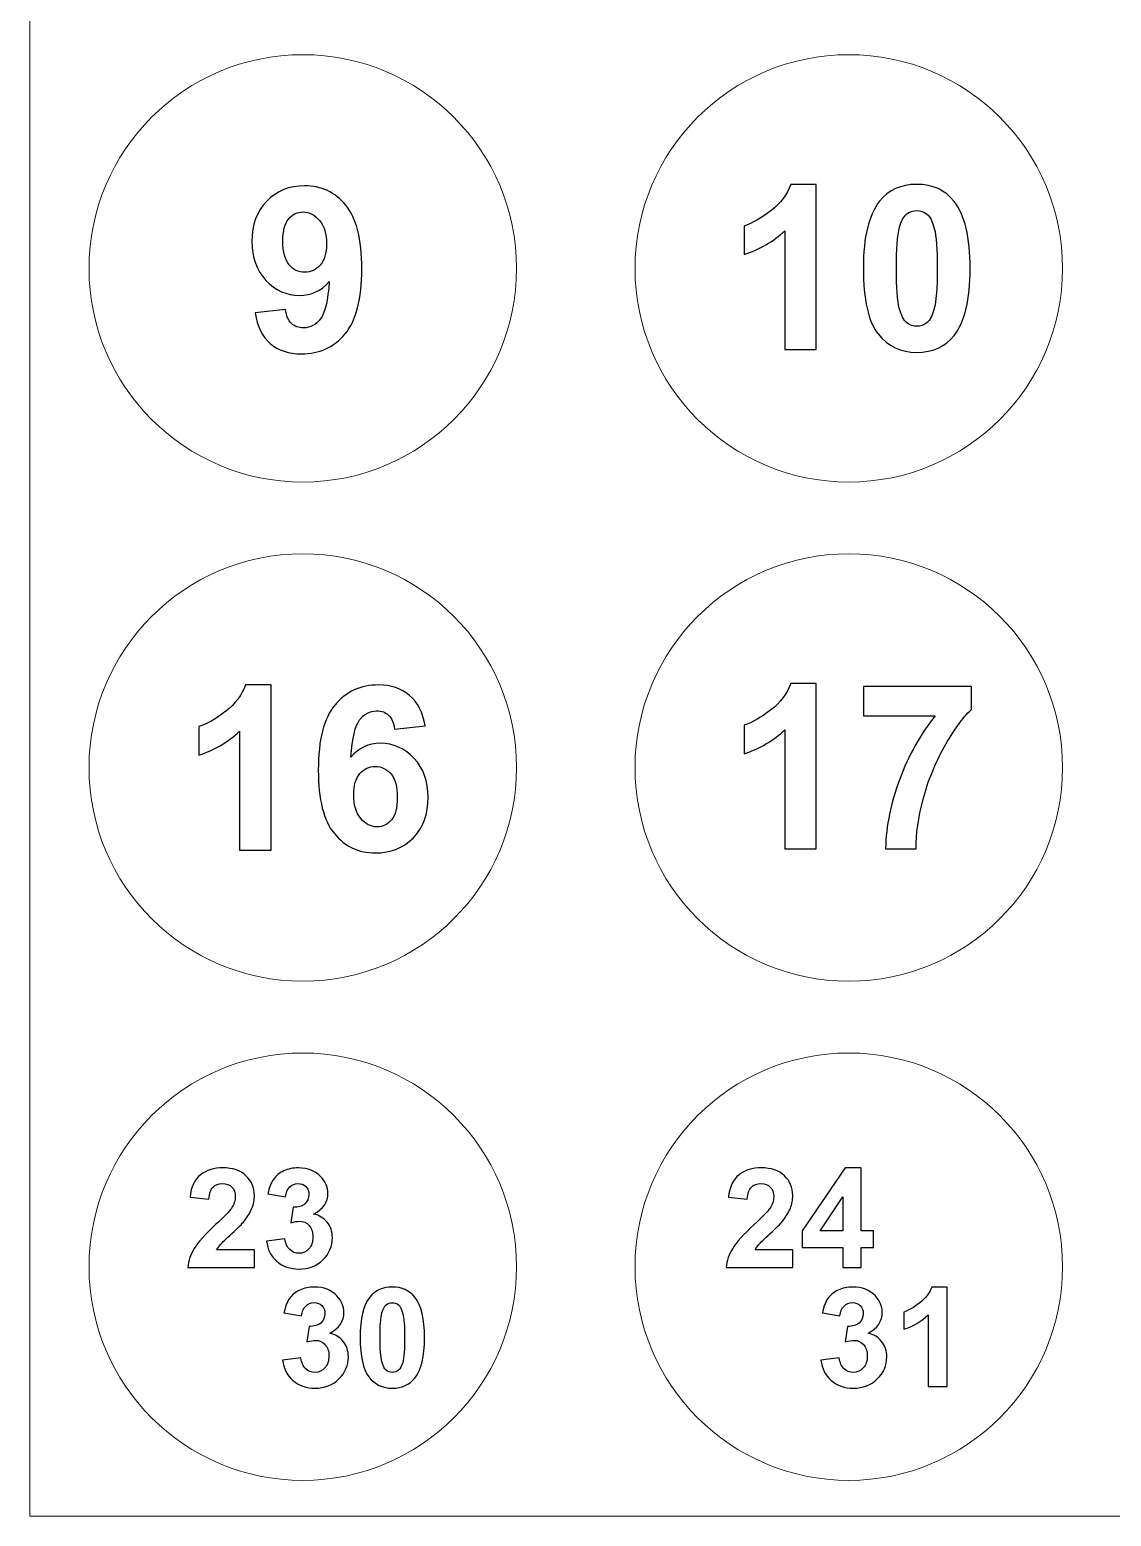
# Model space of a CAD drawing. Header units: millimetres. Extents: x -676 to 660, y -238 to 366.
# Drawn here: x 221.6 to 288.2, y 10.6 to 102.2 of the extents above; entities that cross this region are included whole.
import ezdxf

# ---------------------------------------------------------------- set-up
doc = ezdxf.new("R2010")
doc.units = ezdxf.units.MM
doc.header["$MEASUREMENT"] = 0
doc.layers.add('layer 1', color=7, linetype='Continuous')

msp = doc.modelspace()

# ---------------------------------------------------------------- linework, layer by layer
at = {"layer": 'layer 1', "color": 250, "lineweight": 20}
for points, knots in [([(221.6275, 164.398), (221.6275, 164.398), (457.0516, 164.398), (457.0516, 164.398), (457.0516, 164.398), (457.0516, 164.398), (659.621, 164.398), (659.621, 164.398), (659.621, 164.398), (659.621, 164.398), (659.621, 10.6382), (659.621, 10.6382), (659.621, 10.6382), (659.621, 10.6382), (457.0516, 10.6382), (457.0516, 10.6382), (457.0516, 10.6382), (457.0516, 10.6382), (221.6275, 10.6382), (221.6275, 10.6382), (221.6275, 10.6382), (221.6275, 10.6382), (221.6275, 164.398), (221.6275, 164.398)], [0, 0, 0, 0, 0.1428571, 0.1428571, 0.1428571, 0.1428571, 0.2857143, 0.2857143, 0.2857143, 0.2857143, 0.4285714, 0.4285714, 0.4285714, 0.4285714, 0.5714286, 0.5714286, 0.5714286, 0.5714286, 0.7142857, 0.7142857, 0.7142857, 0.7142857, 1, 1, 1, 1]), ([(238.4434, 100.6831), (245.7142, 100.6831), (251.6085, 94.7888), (251.6085, 87.518), (251.6085, 87.518), (251.6085, 80.2472), (245.7142, 74.3529), (238.4434, 74.3529), (238.4434, 74.3529), (231.1726, 74.3529), (225.2783, 80.2472), (225.2783, 87.518), (225.2783, 87.518), (225.2783, 94.7888), (231.1726, 100.6831), (238.4434, 100.6831)], [0, 0, 0, 0, 0.2, 0.2, 0.2, 0.2, 0.4, 0.4, 0.4, 0.4, 0.6, 0.6, 0.6, 0.6, 1, 1, 1, 1]), ([(272.0754, 100.6831), (279.3462, 100.6831), (285.2405, 94.7888), (285.2405, 87.518), (285.2405, 87.518), (285.2405, 80.2472), (279.3462, 74.3529), (272.0754, 74.3529), (272.0754, 74.3529), (264.8046, 74.3529), (258.9103, 80.2472), (258.9103, 87.518), (258.9103, 87.518), (258.9103, 94.7888), (264.8046, 100.6831), (272.0754, 100.6831)], [0, 0, 0, 0, 0.2, 0.2, 0.2, 0.2, 0.4, 0.4, 0.4, 0.4, 0.6, 0.6, 0.6, 0.6, 1, 1, 1, 1]), ([(238.4434, 69.9311), (245.7142, 69.9311), (251.6085, 64.0368), (251.6085, 56.766), (251.6085, 56.766), (251.6085, 49.4952), (245.7142, 43.6009), (238.4434, 43.6009), (238.4434, 43.6009), (231.1726, 43.6009), (225.2783, 49.4952), (225.2783, 56.766), (225.2783, 56.766), (225.2783, 64.0368), (231.1726, 69.9311), (238.4434, 69.9311)], [0, 0, 0, 0, 0.2, 0.2, 0.2, 0.2, 0.4, 0.4, 0.4, 0.4, 0.6, 0.6, 0.6, 0.6, 1, 1, 1, 1]), ([(272.0754, 69.9311), (279.3462, 69.9311), (285.2405, 64.0368), (285.2405, 56.766), (285.2405, 56.766), (285.2405, 49.4952), (279.3462, 43.6009), (272.0754, 43.6009), (272.0754, 43.6009), (264.8046, 43.6009), (258.9103, 49.4952), (258.9103, 56.766), (258.9103, 56.766), (258.9103, 64.0368), (264.8046, 69.9311), (272.0754, 69.9311)], [0, 0, 0, 0, 0.2, 0.2, 0.2, 0.2, 0.4, 0.4, 0.4, 0.4, 0.6, 0.6, 0.6, 0.6, 1, 1, 1, 1]), ([(238.4434, 39.1791), (245.7142, 39.1791), (251.6085, 33.2848), (251.6085, 26.014), (251.6085, 26.014), (251.6085, 18.7432), (245.7142, 12.8489), (238.4434, 12.8489), (238.4434, 12.8489), (231.1726, 12.8489), (225.2783, 18.7432), (225.2783, 26.014), (225.2783, 26.014), (225.2783, 33.2848), (231.1726, 39.1791), (238.4434, 39.1791)], [0, 0, 0, 0, 0.2, 0.2, 0.2, 0.2, 0.4, 0.4, 0.4, 0.4, 0.6, 0.6, 0.6, 0.6, 1, 1, 1, 1]), ([(272.0754, 39.1791), (279.3462, 39.1791), (285.2405, 33.2848), (285.2405, 26.014), (285.2405, 26.014), (285.2405, 18.7432), (279.3462, 12.8489), (272.0754, 12.8489), (272.0754, 12.8489), (264.8046, 12.8489), (258.9103, 18.7432), (258.9103, 26.014), (258.9103, 26.014), (258.9103, 33.2848), (264.8046, 39.1791), (272.0754, 39.1791)], [0, 0, 0, 0, 0.2, 0.2, 0.2, 0.2, 0.4, 0.4, 0.4, 0.4, 0.6, 0.6, 0.6, 0.6, 1, 1, 1, 1])]:
    msp.add_open_spline(points, degree=3, knots=knots, dxfattribs=at)
at = {"layer": 'layer 1', "color": 250}
for points, knots in [([(235.5043, 84.7723), (235.5043, 84.7723), (237.385, 84.98), (237.385, 84.98), (237.385, 84.98), (237.4322, 84.5977), (237.5526, 84.3145), (237.7461, 84.1304), (237.7461, 84.1304), (237.9396, 83.9464), (238.1945, 83.8543), (238.513, 83.8543), (238.513, 83.8543), (238.9142, 83.8543), (239.254, 84.0384), (239.5348, 84.4065), (239.5348, 84.4065), (239.818, 84.7747), (239.9974, 85.5392), (240.0752, 86.7026), (240.0752, 86.7026), (239.5868, 86.1339), (238.9756, 85.8507), (238.244, 85.8507), (238.244, 85.8507), (237.4464, 85.8507), (236.7573, 86.1599), (236.1792, 86.7734), (236.1792, 86.7734), (235.601, 87.3893), (235.3108, 88.1893), (235.3108, 89.1757), (235.3108, 89.1757), (235.3108, 90.2046), (235.6175, 91.0329), (236.2287, 91.663), (236.2287, 91.663), (236.8376, 92.2907), (237.6163, 92.6069), (238.5602, 92.6069), (238.5602, 92.6069), (239.5891, 92.6069), (240.4316, 92.2081), (241.0923, 91.4128), (241.0923, 91.4128), (241.7507, 90.6176), (242.0811, 89.3102), (242.0811, 87.4908), (242.0811, 87.4908), (242.0811, 85.636), (241.7365, 84.3003), (241.0498, 83.4791), (241.0498, 83.4791), (240.3631, 82.6603), (239.4688, 82.2497), (238.3667, 82.2497), (238.3667, 82.2497), (237.5738, 82.2497), (236.9343, 82.4597), (236.4458, 82.8821), (236.4458, 82.8821), (235.9574, 83.3045), (235.6435, 83.9346), (235.5043, 84.7723)], [0, 0, 0, 0, 0.0588235, 0.0588235, 0.0588235, 0.0588235, 0.1176471, 0.1176471, 0.1176471, 0.1176471, 0.1764706, 0.1764706, 0.1764706, 0.1764706, 0.2352941, 0.2352941, 0.2352941, 0.2352941, 0.2941176, 0.2941176, 0.2941176, 0.2941176, 0.3529412, 0.3529412, 0.3529412, 0.3529412, 0.4117647, 0.4117647, 0.4117647, 0.4117647, 0.4705882, 0.4705882, 0.4705882, 0.4705882, 0.5294118, 0.5294118, 0.5294118, 0.5294118, 0.5882353, 0.5882353, 0.5882353, 0.5882353, 0.6470588, 0.6470588, 0.6470588, 0.6470588, 0.7058824, 0.7058824, 0.7058824, 0.7058824, 0.7647059, 0.7647059, 0.7647059, 0.7647059, 0.8235294, 0.8235294, 0.8235294, 0.8235294, 0.8823529, 0.8823529, 0.8823529, 0.8823529, 1, 1, 1, 1]), ([(270.0767, 82.5152), (270.0767, 82.5152), (268.1346, 82.5152), (268.1346, 82.5152), (268.1346, 82.5152), (268.1346, 82.5152), (268.1346, 89.8377), (268.1346, 89.8377), (268.1346, 89.8377), (267.4243, 89.1722), (266.5889, 88.6814), (265.6261, 88.3652), (265.6261, 88.3652), (265.6261, 88.3652), (265.6261, 90.128), (265.6261, 90.128), (265.6261, 90.128), (266.1311, 90.2932), (266.6833, 90.607), (267.278, 91.0695), (267.278, 91.0695), (267.8727, 91.5344), (268.2809, 92.0748), (268.5004, 92.6931), (268.5004, 92.6931), (268.5004, 92.6931), (270.0767, 92.6931), (270.0767, 92.6931), (270.0767, 92.6931), (270.0767, 92.6931), (270.0767, 82.5152), (270.0767, 82.5152)], [0, 0, 0, 0, 0.1111111, 0.1111111, 0.1111111, 0.1111111, 0.2222222, 0.2222222, 0.2222222, 0.2222222, 0.3333333, 0.3333333, 0.3333333, 0.3333333, 0.4444444, 0.4444444, 0.4444444, 0.4444444, 0.5555556, 0.5555556, 0.5555556, 0.5555556, 0.6666667, 0.6666667, 0.6666667, 0.6666667, 0.7777778, 0.7777778, 0.7777778, 0.7777778, 1, 1, 1, 1]), ([(276.2642, 92.6931), (277.2482, 92.6931), (278.0151, 92.3415), (278.5673, 91.6406), (278.5673, 91.6406), (279.2257, 90.8123), (279.5561, 89.4365), (279.5561, 87.5133), (279.5561, 87.5133), (279.5561, 85.5971), (279.2234, 84.219), (278.5603, 83.3789), (278.5603, 83.3789), (278.0128, 82.6875), (277.2482, 82.3429), (276.2642, 82.3429), (276.2642, 82.3429), (275.2801, 82.3429), (274.4849, 82.7205), (273.8807, 83.4804), (273.8807, 83.4804), (273.2766, 84.2379), (272.9746, 85.59), (272.9746, 87.5345), (272.9746, 87.5345), (272.9746, 89.4436), (273.3073, 90.817), (273.9704, 91.6548), (273.9704, 91.6548), (274.5179, 92.3462), (275.2825, 92.6931), (276.2642, 92.6931)], [0, 0, 0, 0, 0.1111111, 0.1111111, 0.1111111, 0.1111111, 0.2222222, 0.2222222, 0.2222222, 0.2222222, 0.3333333, 0.3333333, 0.3333333, 0.3333333, 0.4444444, 0.4444444, 0.4444444, 0.4444444, 0.5555556, 0.5555556, 0.5555556, 0.5555556, 0.6666667, 0.6666667, 0.6666667, 0.6666667, 0.7777778, 0.7777778, 0.7777778, 0.7777778, 1, 1, 1, 1]), ([(239.903, 89.0176), (239.903, 89.6453), (239.759, 90.1314), (239.4711, 90.476), (239.4711, 90.476), (239.1832, 90.8229), (238.8481, 90.9951), (238.4706, 90.9951), (238.4706, 90.9951), (238.1119, 90.9951), (237.8122, 90.8535), (237.5762, 90.5704), (237.5762, 90.5704), (237.3378, 90.2872), (237.2199, 89.8223), (237.2199, 89.1757), (237.2199, 89.1757), (237.2199, 88.522), (237.3496, 88.0406), (237.6069, 87.7362), (237.6069, 87.7362), (237.8641, 87.4295), (238.1874, 87.2761), (238.5744, 87.2761), (238.5744, 87.2761), (238.9472, 87.2761), (239.2635, 87.4224), (239.5183, 87.7173), (239.5183, 87.7173), (239.7755, 88.0123), (239.903, 88.4465), (239.903, 89.0176)], [0, 0, 0, 0, 0.1111111, 0.1111111, 0.1111111, 0.1111111, 0.2222222, 0.2222222, 0.2222222, 0.2222222, 0.3333333, 0.3333333, 0.3333333, 0.3333333, 0.4444444, 0.4444444, 0.4444444, 0.4444444, 0.5555556, 0.5555556, 0.5555556, 0.5555556, 0.6666667, 0.6666667, 0.6666667, 0.6666667, 0.7777778, 0.7777778, 0.7777778, 0.7777778, 1, 1, 1, 1]), ([(276.2642, 91.0813), (276.0305, 91.0813), (275.8205, 91.0058), (275.6364, 90.8572), (275.6364, 90.8572), (275.4524, 90.7061), (275.3084, 90.4371), (275.207, 90.0501), (275.207, 90.0501), (275.0748, 89.5475), (275.0064, 88.7026), (275.0064, 87.5133), (275.0064, 87.5133), (275.0064, 86.3239), (275.0677, 85.5074), (275.1857, 85.0638), (275.1857, 85.0638), (275.3061, 84.6178), (275.4571, 84.3228), (275.6388, 84.1742), (275.6388, 84.1742), (275.8229, 84.0278), (276.0305, 83.9523), (276.2642, 83.9523), (276.2642, 83.9523), (276.5001, 83.9523), (276.7102, 84.0278), (276.8942, 84.1789), (276.8942, 84.1789), (277.0783, 84.3275), (277.2222, 84.5966), (277.3237, 84.9836), (277.3237, 84.9836), (277.4559, 85.4815), (277.5243, 86.3239), (277.5243, 87.5133), (277.5243, 87.5133), (277.5243, 88.7026), (277.4629, 89.5191), (277.345, 89.9651), (277.345, 89.9651), (277.2246, 90.4088), (277.0736, 90.7061), (276.8919, 90.8572), (276.8919, 90.8572), (276.7078, 91.0058), (276.5001, 91.0813), (276.2642, 91.0813)], [0, 0, 0, 0, 0.0769231, 0.0769231, 0.0769231, 0.0769231, 0.1538462, 0.1538462, 0.1538462, 0.1538462, 0.2307692, 0.2307692, 0.2307692, 0.2307692, 0.3076923, 0.3076923, 0.3076923, 0.3076923, 0.3846154, 0.3846154, 0.3846154, 0.3846154, 0.4615385, 0.4615385, 0.4615385, 0.4615385, 0.5384615, 0.5384615, 0.5384615, 0.5384615, 0.6153846, 0.6153846, 0.6153846, 0.6153846, 0.6923077, 0.6923077, 0.6923077, 0.6923077, 0.7692308, 0.7692308, 0.7692308, 0.7692308, 0.8461538, 0.8461538, 0.8461538, 0.8461538, 1, 1, 1, 1]), ([(236.4966, 51.677), (236.4966, 51.677), (234.5545, 51.677), (234.5545, 51.677), (234.5545, 51.677), (234.5545, 51.677), (234.5545, 58.9995), (234.5545, 58.9995), (234.5545, 58.9995), (233.8442, 58.334), (233.0088, 57.8432), (232.046, 57.527), (232.046, 57.527), (232.046, 57.527), (232.046, 59.2898), (232.046, 59.2898), (232.046, 59.2898), (232.551, 59.455), (233.1032, 59.7688), (233.6979, 60.2313), (233.6979, 60.2313), (234.2926, 60.6962), (234.7008, 61.2366), (234.9203, 61.8549), (234.9203, 61.8549), (234.9203, 61.8549), (236.4966, 61.8549), (236.4966, 61.8549), (236.4966, 61.8549), (236.4966, 61.8549), (236.4966, 51.677), (236.4966, 51.677)], [0, 0, 0, 0, 0.1111111, 0.1111111, 0.1111111, 0.1111111, 0.2222222, 0.2222222, 0.2222222, 0.2222222, 0.3333333, 0.3333333, 0.3333333, 0.3333333, 0.4444444, 0.4444444, 0.4444444, 0.4444444, 0.5555556, 0.5555556, 0.5555556, 0.5555556, 0.6666667, 0.6666667, 0.6666667, 0.6666667, 0.7777778, 0.7777778, 0.7777778, 0.7777778, 1, 1, 1, 1]), ([(245.9831, 59.3299), (245.9831, 59.3299), (244.1023, 59.1222), (244.1023, 59.1222), (244.1023, 59.1222), (244.0575, 59.5092), (243.9371, 59.7948), (243.7436, 59.9812), (243.7436, 59.9812), (243.5501, 60.1653), (243.2976, 60.2573), (242.9885, 60.2573), (242.9885, 60.2573), (242.5802, 60.2573), (242.2333, 60.0732), (241.9478, 59.7027), (241.9478, 59.7027), (241.6646, 59.3346), (241.4876, 58.5677), (241.4121, 57.4019), (241.4121, 57.4019), (241.8982, 57.973), (242.4976, 58.2585), (243.2174, 58.2585), (243.2174, 58.2585), (244.0292, 58.2585), (244.7229, 57.9494), (245.3011, 57.3311), (245.3011, 57.3311), (245.8793, 56.7152), (246.1695, 55.9176), (246.1695, 54.9406), (246.1695, 54.9406), (246.1695, 53.9023), (245.8651, 53.0717), (245.2563, 52.4439), (245.2563, 52.4439), (244.6498, 51.8186), (243.8663, 51.5047), (242.913, 51.5047), (242.913, 51.5047), (241.8912, 51.5047), (241.0487, 51.9012), (240.3903, 52.6964), (240.3903, 52.6964), (239.7319, 53.4917), (239.4016, 54.7943), (239.4016, 56.6067), (239.4016, 56.6067), (239.4016, 58.4638), (239.7437, 59.8018), (240.4304, 60.6231), (240.4304, 60.6231), (241.1171, 61.4443), (242.0092, 61.8549), (243.1065, 61.8549), (243.1065, 61.8549), (243.8758, 61.8549), (244.5129, 61.6378), (245.0179, 61.2083), (245.0179, 61.2083), (245.5229, 60.7765), (245.8439, 60.1511), (245.9831, 59.3299)], [0, 0, 0, 0, 0.0588235, 0.0588235, 0.0588235, 0.0588235, 0.1176471, 0.1176471, 0.1176471, 0.1176471, 0.1764706, 0.1764706, 0.1764706, 0.1764706, 0.2352941, 0.2352941, 0.2352941, 0.2352941, 0.2941176, 0.2941176, 0.2941176, 0.2941176, 0.3529412, 0.3529412, 0.3529412, 0.3529412, 0.4117647, 0.4117647, 0.4117647, 0.4117647, 0.4705882, 0.4705882, 0.4705882, 0.4705882, 0.5294118, 0.5294118, 0.5294118, 0.5294118, 0.5882353, 0.5882353, 0.5882353, 0.5882353, 0.6470588, 0.6470588, 0.6470588, 0.6470588, 0.7058824, 0.7058824, 0.7058824, 0.7058824, 0.7647059, 0.7647059, 0.7647059, 0.7647059, 0.8235294, 0.8235294, 0.8235294, 0.8235294, 0.8823529, 0.8823529, 0.8823529, 0.8823529, 1, 1, 1, 1]), ([(270.0767, 51.7632), (270.0767, 51.7632), (268.1346, 51.7632), (268.1346, 51.7632), (268.1346, 51.7632), (268.1346, 51.7632), (268.1346, 59.0857), (268.1346, 59.0857), (268.1346, 59.0857), (267.4243, 58.4202), (266.5889, 57.9294), (265.6261, 57.6132), (265.6261, 57.6132), (265.6261, 57.6132), (265.6261, 59.376), (265.6261, 59.376), (265.6261, 59.376), (266.1311, 59.5412), (266.6833, 59.855), (267.278, 60.3175), (267.278, 60.3175), (267.8727, 60.7824), (268.2809, 61.3228), (268.5004, 61.9411), (268.5004, 61.9411), (268.5004, 61.9411), (270.0767, 61.9411), (270.0767, 61.9411), (270.0767, 61.9411), (270.0767, 61.9411), (270.0767, 51.7632), (270.0767, 51.7632)], [0, 0, 0, 0, 0.1111111, 0.1111111, 0.1111111, 0.1111111, 0.2222222, 0.2222222, 0.2222222, 0.2222222, 0.3333333, 0.3333333, 0.3333333, 0.3333333, 0.4444444, 0.4444444, 0.4444444, 0.4444444, 0.5555556, 0.5555556, 0.5555556, 0.5555556, 0.6666667, 0.6666667, 0.6666667, 0.6666667, 0.7777778, 0.7777778, 0.7777778, 0.7777778, 1, 1, 1, 1]), ([(272.9817, 59.9565), (272.9817, 59.9565), (272.9817, 61.7594), (272.9817, 61.7594), (272.9817, 61.7594), (272.9817, 61.7594), (279.6245, 61.7594), (279.6245, 61.7594), (279.6245, 61.7594), (279.6245, 61.7594), (279.6245, 60.3506), (279.6245, 60.3506), (279.6245, 60.3506), (279.0771, 59.8102), (278.5201, 59.0362), (277.9514, 58.0262), (277.9514, 58.0262), (277.3851, 57.0185), (276.9532, 55.9448), (276.6559, 54.8097), (276.6559, 54.8097), (276.3586, 53.6723), (276.2122, 52.6576), (276.217, 51.7632), (276.217, 51.7632), (276.217, 51.7632), (274.3433, 51.7632), (274.3433, 51.7632), (274.3433, 51.7632), (274.3763, 53.1649), (274.6642, 54.5926), (275.2117, 56.0486), (275.2117, 56.0486), (275.7568, 57.507), (276.486, 58.8073), (277.3992, 59.9565), (277.3992, 59.9565), (277.3992, 59.9565), (272.9817, 59.9565), (272.9817, 59.9565)], [0, 0, 0, 0, 0.0909091, 0.0909091, 0.0909091, 0.0909091, 0.1818182, 0.1818182, 0.1818182, 0.1818182, 0.2727273, 0.2727273, 0.2727273, 0.2727273, 0.3636364, 0.3636364, 0.3636364, 0.3636364, 0.4545455, 0.4545455, 0.4545455, 0.4545455, 0.5454545, 0.5454545, 0.5454545, 0.5454545, 0.6363636, 0.6363636, 0.6363636, 0.6363636, 0.7272727, 0.7272727, 0.7272727, 0.7272727, 0.8181818, 0.8181818, 0.8181818, 0.8181818, 1, 1, 1, 1]), ([(241.5797, 55.0917), (241.5797, 54.4616), (241.7236, 53.9731), (242.0139, 53.6309), (242.0139, 53.6309), (242.3041, 53.2864), (242.6369, 53.1141), (243.0097, 53.1141), (243.0097, 53.1141), (243.3708, 53.1141), (243.6681, 53.2557), (243.9088, 53.5365), (243.9088, 53.5365), (244.1495, 53.8174), (244.2675, 54.2799), (244.2675, 54.9194), (244.2675, 54.9194), (244.2675, 55.5778), (244.1401, 56.0615), (243.8805, 56.3683), (243.8805, 56.3683), (243.6233, 56.6751), (243.3, 56.8285), (242.913, 56.8285), (242.913, 56.8285), (242.5401, 56.8285), (242.2239, 56.6822), (241.9667, 56.3896), (241.9667, 56.3896), (241.7071, 56.0969), (241.5797, 55.6627), (241.5797, 55.0917)], [0, 0, 0, 0, 0.1111111, 0.1111111, 0.1111111, 0.1111111, 0.2222222, 0.2222222, 0.2222222, 0.2222222, 0.3333333, 0.3333333, 0.3333333, 0.3333333, 0.4444444, 0.4444444, 0.4444444, 0.4444444, 0.5555556, 0.5555556, 0.5555556, 0.5555556, 0.6666667, 0.6666667, 0.6666667, 0.6666667, 0.7777778, 0.7777778, 0.7777778, 0.7777778, 1, 1, 1, 1]), ([(235.4637, 27.0602), (235.4637, 27.0602), (235.4637, 25.9731), (235.4637, 25.9731), (235.4637, 25.9731), (235.4637, 25.9731), (231.3625, 25.9731), (231.3625, 25.9731), (231.3625, 25.9731), (231.408, 26.3838), (231.5402, 26.7732), (231.7633, 27.1412), (231.7633, 27.1412), (231.985, 27.5093), (232.4241, 27.9967), (233.0777, 28.6049), (233.0777, 28.6049), (233.6064, 29.0951), (233.929, 29.4291), (234.0483, 29.6039), (234.0483, 29.6039), (234.2089, 29.8455), (234.2899, 30.0842), (234.2899, 30.3201), (234.2899, 30.3201), (234.2899, 30.5801), (234.2203, 30.7805), (234.0796, 30.9212), (234.0796, 30.9212), (233.9389, 31.0619), (233.7456, 31.1315), (233.4984, 31.1315), (233.4984, 31.1315), (233.254, 31.1315), (233.0607, 31.0576), (232.9157, 30.9112), (232.9157, 30.9112), (232.7722, 30.7635), (232.6884, 30.519), (232.6656, 30.178), (232.6656, 30.178), (232.6656, 30.178), (231.5004, 30.2945), (231.5004, 30.2945), (231.5004, 30.2945), (231.57, 30.9382), (231.7874, 31.4001), (232.1541, 31.6815), (232.1541, 31.6815), (232.5207, 31.9614), (232.9783, 32.1021), (233.5282, 32.1021), (233.5282, 32.1021), (234.1307, 32.1021), (234.604, 31.9387), (234.9478, 31.6147), (234.9478, 31.6147), (235.2917, 31.2892), (235.4637, 30.8857), (235.4637, 30.4025), (235.4637, 30.4025), (235.4637, 30.1283), (235.4139, 29.8668), (235.3159, 29.6181), (235.3159, 29.6181), (235.2178, 29.3694), (235.0615, 29.1094), (234.8484, 28.8379), (234.8484, 28.8379), (234.7063, 28.6575), (234.4505, 28.3974), (234.0824, 28.0592), (234.0824, 28.0592), (233.713, 27.721), (233.4785, 27.495), (233.3804, 27.3842), (233.3804, 27.3842), (233.2824, 27.2734), (233.2014, 27.1654), (233.1403, 27.0602), (233.1403, 27.0602), (233.1403, 27.0602), (235.4637, 27.0602), (235.4637, 27.0602)], [0, 0, 0, 0, 0.0454545, 0.0454545, 0.0454545, 0.0454545, 0.0909091, 0.0909091, 0.0909091, 0.0909091, 0.1363636, 0.1363636, 0.1363636, 0.1363636, 0.1818182, 0.1818182, 0.1818182, 0.1818182, 0.2272727, 0.2272727, 0.2272727, 0.2272727, 0.2727273, 0.2727273, 0.2727273, 0.2727273, 0.3181818, 0.3181818, 0.3181818, 0.3181818, 0.3636364, 0.3636364, 0.3636364, 0.3636364, 0.4090909, 0.4090909, 0.4090909, 0.4090909, 0.4545455, 0.4545455, 0.4545455, 0.4545455, 0.5, 0.5, 0.5, 0.5, 0.5454545, 0.5454545, 0.5454545, 0.5454545, 0.5909091, 0.5909091, 0.5909091, 0.5909091, 0.6363636, 0.6363636, 0.6363636, 0.6363636, 0.6818182, 0.6818182, 0.6818182, 0.6818182, 0.7272727, 0.7272727, 0.7272727, 0.7272727, 0.7727273, 0.7727273, 0.7727273, 0.7727273, 0.8181818, 0.8181818, 0.8181818, 0.8181818, 0.8636364, 0.8636364, 0.8636364, 0.8636364, 0.9090909, 0.9090909, 0.9090909, 0.9090909, 1, 1, 1, 1]), ([(236.214, 27.5931), (236.214, 27.5931), (237.3451, 27.7295), (237.3451, 27.7295), (237.3451, 27.7295), (237.3821, 27.441), (237.4787, 27.2208), (237.6378, 27.0687), (237.6378, 27.0687), (237.7956, 26.9153), (237.9874, 26.8385), (238.212, 26.8385), (238.212, 26.8385), (238.4535, 26.8385), (238.6567, 26.9309), (238.8216, 27.1142), (238.8216, 27.1142), (238.9864, 27.2975), (239.0688, 27.5434), (239.0688, 27.8546), (239.0688, 27.8546), (239.0688, 28.1487), (238.9907, 28.3818), (238.8315, 28.5537), (238.8315, 28.5537), (238.6738, 28.7271), (238.4805, 28.8124), (238.2532, 28.8124), (238.2532, 28.8124), (238.104, 28.8124), (237.9249, 28.7839), (237.716, 28.7257), (237.716, 28.7257), (237.716, 28.7257), (237.8453, 29.6778), (237.8453, 29.6778), (237.8453, 29.6778), (238.1622, 29.6707), (238.4038, 29.7389), (238.5701, 29.8838), (238.5701, 29.8838), (238.7363, 30.0302), (238.8202, 30.2235), (238.8202, 30.465), (238.8202, 30.465), (238.8202, 30.6711), (238.7591, 30.8345), (238.6368, 30.9567), (238.6368, 30.9567), (238.5146, 31.0789), (238.3512, 31.14), (238.1494, 31.14), (238.1494, 31.14), (237.9491, 31.14), (237.7785, 31.0704), (237.6378, 30.9311), (237.6378, 30.9311), (237.4957, 30.7933), (237.4091, 30.5901), (237.3792, 30.3244), (237.3792, 30.3244), (237.3792, 30.3244), (236.3006, 30.5062), (236.3006, 30.5062), (236.3006, 30.5062), (236.376, 30.8757), (236.4882, 31.1713), (236.6403, 31.3916), (236.6403, 31.3916), (236.7909, 31.6118), (237.0026, 31.7852), (237.2726, 31.9117), (237.2726, 31.9117), (237.5441, 32.0381), (237.8467, 32.1021), (238.1821, 32.1021), (238.1821, 32.1021), (238.7576, 32.1021), (239.2181, 31.9188), (239.5648, 31.5521), (239.5648, 31.5521), (239.8504, 31.2523), (239.994, 30.9141), (239.994, 30.5361), (239.994, 30.5361), (239.994, 30.0004), (239.7012, 29.5726), (239.1157, 29.2543), (239.1157, 29.2543), (239.4653, 29.179), (239.7438, 29.0113), (239.9542, 28.7498), (239.9542, 28.7498), (240.1631, 28.4898), (240.2682, 28.1743), (240.2682, 27.8048), (240.2682, 27.8048), (240.2682, 27.2691), (240.0721, 26.8129), (239.6813, 26.4349), (239.6813, 26.4349), (239.2905, 26.0584), (238.8031, 25.8694), (238.2205, 25.8694), (238.2205, 25.8694), (237.6677, 25.8694), (237.2101, 26.0285), (236.8463, 26.3454), (236.8463, 26.3454), (236.4825, 26.6637), (236.2722, 27.0787), (236.214, 27.5931)], [0, 0, 0, 0, 0.0344828, 0.0344828, 0.0344828, 0.0344828, 0.0689655, 0.0689655, 0.0689655, 0.0689655, 0.1034483, 0.1034483, 0.1034483, 0.1034483, 0.137931, 0.137931, 0.137931, 0.137931, 0.1724138, 0.1724138, 0.1724138, 0.1724138, 0.2068966, 0.2068966, 0.2068966, 0.2068966, 0.2413793, 0.2413793, 0.2413793, 0.2413793, 0.2758621, 0.2758621, 0.2758621, 0.2758621, 0.3103448, 0.3103448, 0.3103448, 0.3103448, 0.3448276, 0.3448276, 0.3448276, 0.3448276, 0.3793103, 0.3793103, 0.3793103, 0.3793103, 0.4137931, 0.4137931, 0.4137931, 0.4137931, 0.4482759, 0.4482759, 0.4482759, 0.4482759, 0.4827586, 0.4827586, 0.4827586, 0.4827586, 0.5172414, 0.5172414, 0.5172414, 0.5172414, 0.5517241, 0.5517241, 0.5517241, 0.5517241, 0.5862069, 0.5862069, 0.5862069, 0.5862069, 0.6206897, 0.6206897, 0.6206897, 0.6206897, 0.6551724, 0.6551724, 0.6551724, 0.6551724, 0.6896552, 0.6896552, 0.6896552, 0.6896552, 0.7241379, 0.7241379, 0.7241379, 0.7241379, 0.7586207, 0.7586207, 0.7586207, 0.7586207, 0.7931034, 0.7931034, 0.7931034, 0.7931034, 0.8275862, 0.8275862, 0.8275862, 0.8275862, 0.862069, 0.862069, 0.862069, 0.862069, 0.8965517, 0.8965517, 0.8965517, 0.8965517, 0.9310345, 0.9310345, 0.9310345, 0.9310345, 1, 1, 1, 1]), ([(268.6243, 27.0602), (268.6243, 27.0602), (268.6243, 25.9731), (268.6243, 25.9731), (268.6243, 25.9731), (268.6243, 25.9731), (264.5231, 25.9731), (264.5231, 25.9731), (264.5231, 25.9731), (264.5686, 26.3838), (264.7008, 26.7732), (264.9239, 27.1412), (264.9239, 27.1412), (265.1456, 27.5093), (265.5847, 27.9967), (266.2383, 28.6049), (266.2383, 28.6049), (266.767, 29.0951), (267.0896, 29.4291), (267.2089, 29.6039), (267.2089, 29.6039), (267.3695, 29.8455), (267.4505, 30.0842), (267.4505, 30.3201), (267.4505, 30.3201), (267.4505, 30.5801), (267.3809, 30.7805), (267.2402, 30.9212), (267.2402, 30.9212), (267.0995, 31.0619), (266.9062, 31.1315), (266.659, 31.1315), (266.659, 31.1315), (266.4146, 31.1315), (266.2213, 31.0576), (266.0763, 30.9112), (266.0763, 30.9112), (265.9328, 30.7635), (265.849, 30.519), (265.8262, 30.178), (265.8262, 30.178), (265.8262, 30.178), (264.661, 30.2945), (264.661, 30.2945), (264.661, 30.2945), (264.7306, 30.9382), (264.948, 31.4001), (265.3147, 31.6815), (265.3147, 31.6815), (265.6813, 31.9614), (266.1389, 32.1021), (266.6888, 32.1021), (266.6888, 32.1021), (267.2913, 32.1021), (267.7646, 31.9387), (268.1084, 31.6147), (268.1084, 31.6147), (268.4523, 31.2892), (268.6243, 30.8857), (268.6243, 30.4025), (268.6243, 30.4025), (268.6243, 30.1283), (268.5745, 29.8668), (268.4765, 29.6181), (268.4765, 29.6181), (268.3784, 29.3694), (268.2221, 29.1094), (268.009, 28.8379), (268.009, 28.8379), (267.8669, 28.6575), (267.6111, 28.3974), (267.243, 28.0592), (267.243, 28.0592), (266.8736, 27.721), (266.6391, 27.495), (266.541, 27.3842), (266.541, 27.3842), (266.443, 27.2734), (266.362, 27.1654), (266.3009, 27.0602), (266.3009, 27.0602), (266.3009, 27.0602), (268.6243, 27.0602), (268.6243, 27.0602)], [0, 0, 0, 0, 0.0454545, 0.0454545, 0.0454545, 0.0454545, 0.0909091, 0.0909091, 0.0909091, 0.0909091, 0.1363636, 0.1363636, 0.1363636, 0.1363636, 0.1818182, 0.1818182, 0.1818182, 0.1818182, 0.2272727, 0.2272727, 0.2272727, 0.2272727, 0.2727273, 0.2727273, 0.2727273, 0.2727273, 0.3181818, 0.3181818, 0.3181818, 0.3181818, 0.3636364, 0.3636364, 0.3636364, 0.3636364, 0.4090909, 0.4090909, 0.4090909, 0.4090909, 0.4545455, 0.4545455, 0.4545455, 0.4545455, 0.5, 0.5, 0.5, 0.5, 0.5454545, 0.5454545, 0.5454545, 0.5454545, 0.5909091, 0.5909091, 0.5909091, 0.5909091, 0.6363636, 0.6363636, 0.6363636, 0.6363636, 0.6818182, 0.6818182, 0.6818182, 0.6818182, 0.7272727, 0.7272727, 0.7272727, 0.7272727, 0.7727273, 0.7727273, 0.7727273, 0.7727273, 0.8181818, 0.8181818, 0.8181818, 0.8181818, 0.8636364, 0.8636364, 0.8636364, 0.8636364, 0.9090909, 0.9090909, 0.9090909, 0.9090909, 1, 1, 1, 1]), ([(271.7093, 25.9731), (271.7093, 25.9731), (271.7093, 27.2009), (271.7093, 27.2009), (271.7093, 27.2009), (271.7093, 27.2009), (269.2111, 27.2009), (269.2111, 27.2009), (269.2111, 27.2009), (269.2111, 27.2009), (269.2111, 28.2255), (269.2111, 28.2255), (269.2111, 28.2255), (269.2111, 28.2255), (271.86, 32.1021), (271.86, 32.1021), (271.86, 32.1021), (271.86, 32.1021), (272.8419, 32.1021), (272.8419, 32.1021), (272.8419, 32.1021), (272.8419, 32.1021), (272.8419, 28.2297), (272.8419, 28.2297), (272.8419, 28.2297), (272.8419, 28.2297), (273.5993, 28.2297), (273.5993, 28.2297), (273.5993, 28.2297), (273.5993, 28.2297), (273.5993, 27.2009), (273.5993, 27.2009), (273.5993, 27.2009), (273.5993, 27.2009), (272.8419, 27.2009), (272.8419, 27.2009), (272.8419, 27.2009), (272.8419, 27.2009), (272.8419, 25.9731), (272.8419, 25.9731), (272.8419, 25.9731), (272.8419, 25.9731), (271.7093, 25.9731), (271.7093, 25.9731)], [0, 0, 0, 0, 0.0833333, 0.0833333, 0.0833333, 0.0833333, 0.1666667, 0.1666667, 0.1666667, 0.1666667, 0.25, 0.25, 0.25, 0.25, 0.3333333, 0.3333333, 0.3333333, 0.3333333, 0.4166667, 0.4166667, 0.4166667, 0.4166667, 0.5, 0.5, 0.5, 0.5, 0.5833333, 0.5833333, 0.5833333, 0.5833333, 0.6666667, 0.6666667, 0.6666667, 0.6666667, 0.75, 0.75, 0.75, 0.75, 0.8333333, 0.8333333, 0.8333333, 0.8333333, 1, 1, 1, 1]), ([(271.7093, 28.2297), (271.7093, 28.2297), (271.7093, 30.3158), (271.7093, 30.3158), (271.7093, 30.3158), (271.7093, 30.3158), (270.3068, 28.2297), (270.3068, 28.2297), (270.3068, 28.2297), (270.3068, 28.2297), (271.7093, 28.2297), (271.7093, 28.2297)], [0, 0, 0, 0, 0.25, 0.25, 0.25, 0.25, 0.5, 0.5, 0.5, 0.5, 1, 1, 1, 1]), ([(237.2001, 20.2535), (237.2001, 20.2535), (238.3312, 20.3899), (238.3312, 20.3899), (238.3312, 20.3899), (238.3682, 20.1014), (238.4648, 19.8812), (238.6239, 19.7291), (238.6239, 19.7291), (238.7817, 19.5757), (238.9735, 19.4989), (239.1981, 19.4989), (239.1981, 19.4989), (239.4396, 19.4989), (239.6428, 19.5913), (239.8077, 19.7746), (239.8077, 19.7746), (239.9725, 19.9579), (240.0549, 20.2038), (240.0549, 20.515), (240.0549, 20.515), (240.0549, 20.8091), (239.9768, 21.0422), (239.8176, 21.2141), (239.8176, 21.2141), (239.6599, 21.3875), (239.4666, 21.4728), (239.2393, 21.4728), (239.2393, 21.4728), (239.0901, 21.4728), (238.911, 21.4443), (238.7021, 21.3861), (238.7021, 21.3861), (238.7021, 21.3861), (238.8314, 22.3382), (238.8314, 22.3382), (238.8314, 22.3382), (239.1483, 22.3311), (239.3899, 22.3993), (239.5562, 22.5442), (239.5562, 22.5442), (239.7224, 22.6906), (239.8063, 22.8839), (239.8063, 23.1254), (239.8063, 23.1254), (239.8063, 23.3315), (239.7452, 23.4949), (239.6229, 23.6171), (239.6229, 23.6171), (239.5007, 23.7393), (239.3373, 23.8004), (239.1355, 23.8004), (239.1355, 23.8004), (238.9352, 23.8004), (238.7646, 23.7308), (238.6239, 23.5915), (238.6239, 23.5915), (238.4818, 23.4537), (238.3952, 23.2505), (238.3653, 22.9848), (238.3653, 22.9848), (238.3653, 22.9848), (237.2867, 23.1666), (237.2867, 23.1666), (237.2867, 23.1666), (237.3621, 23.5361), (237.4743, 23.8317), (237.6264, 24.052), (237.6264, 24.052), (237.777, 24.2722), (237.9887, 24.4456), (238.2587, 24.5721), (238.2587, 24.5721), (238.5302, 24.6985), (238.8328, 24.7625), (239.1682, 24.7625), (239.1682, 24.7625), (239.7437, 24.7625), (240.2042, 24.5792), (240.5509, 24.2125), (240.5509, 24.2125), (240.8365, 23.9127), (240.9801, 23.5745), (240.9801, 23.1965), (240.9801, 23.1965), (240.9801, 22.6608), (240.6873, 22.233), (240.1018, 21.9147), (240.1018, 21.9147), (240.4514, 21.8394), (240.7299, 21.6717), (240.9403, 21.4102), (240.9403, 21.4102), (241.1492, 21.1502), (241.2543, 20.8347), (241.2543, 20.4652), (241.2543, 20.4652), (241.2543, 19.9295), (241.0582, 19.4733), (240.6674, 19.0953), (240.6674, 19.0953), (240.2766, 18.7188), (239.7892, 18.5298), (239.2066, 18.5298), (239.2066, 18.5298), (238.6538, 18.5298), (238.1962, 18.6889), (237.8324, 19.0058), (237.8324, 19.0058), (237.4686, 19.3241), (237.2583, 19.7391), (237.2001, 20.2535)], [0, 0, 0, 0, 0.0344828, 0.0344828, 0.0344828, 0.0344828, 0.0689655, 0.0689655, 0.0689655, 0.0689655, 0.1034483, 0.1034483, 0.1034483, 0.1034483, 0.137931, 0.137931, 0.137931, 0.137931, 0.1724138, 0.1724138, 0.1724138, 0.1724138, 0.2068966, 0.2068966, 0.2068966, 0.2068966, 0.2413793, 0.2413793, 0.2413793, 0.2413793, 0.2758621, 0.2758621, 0.2758621, 0.2758621, 0.3103448, 0.3103448, 0.3103448, 0.3103448, 0.3448276, 0.3448276, 0.3448276, 0.3448276, 0.3793103, 0.3793103, 0.3793103, 0.3793103, 0.4137931, 0.4137931, 0.4137931, 0.4137931, 0.4482759, 0.4482759, 0.4482759, 0.4482759, 0.4827586, 0.4827586, 0.4827586, 0.4827586, 0.5172414, 0.5172414, 0.5172414, 0.5172414, 0.5517241, 0.5517241, 0.5517241, 0.5517241, 0.5862069, 0.5862069, 0.5862069, 0.5862069, 0.6206897, 0.6206897, 0.6206897, 0.6206897, 0.6551724, 0.6551724, 0.6551724, 0.6551724, 0.6896552, 0.6896552, 0.6896552, 0.6896552, 0.7241379, 0.7241379, 0.7241379, 0.7241379, 0.7586207, 0.7586207, 0.7586207, 0.7586207, 0.7931034, 0.7931034, 0.7931034, 0.7931034, 0.8275862, 0.8275862, 0.8275862, 0.8275862, 0.862069, 0.862069, 0.862069, 0.862069, 0.8965517, 0.8965517, 0.8965517, 0.8965517, 0.9310345, 0.9310345, 0.9310345, 0.9310345, 1, 1, 1, 1]), ([(243.9599, 24.7625), (244.5525, 24.7625), (245.0144, 24.5508), (245.3469, 24.1287), (245.3469, 24.1287), (245.7434, 23.6299), (245.9423, 22.8014), (245.9423, 21.6433), (245.9423, 21.6433), (245.9423, 20.4894), (245.7419, 19.6595), (245.3426, 19.1536), (245.3426, 19.1536), (245.0129, 18.7372), (244.5525, 18.5298), (243.9599, 18.5298), (243.9599, 18.5298), (243.3674, 18.5298), (242.8885, 18.7571), (242.5247, 19.2147), (242.5247, 19.2147), (242.1609, 19.6709), (241.979, 20.4851), (241.979, 21.6561), (241.979, 21.6561), (241.979, 22.8057), (242.1794, 23.6328), (242.5787, 24.1372), (242.5787, 24.1372), (242.9084, 24.5536), (243.3688, 24.7625), (243.9599, 24.7625)], [0, 0, 0, 0, 0.1111111, 0.1111111, 0.1111111, 0.1111111, 0.2222222, 0.2222222, 0.2222222, 0.2222222, 0.3333333, 0.3333333, 0.3333333, 0.3333333, 0.4444444, 0.4444444, 0.4444444, 0.4444444, 0.5555556, 0.5555556, 0.5555556, 0.5555556, 0.6666667, 0.6666667, 0.6666667, 0.6666667, 0.7777778, 0.7777778, 0.7777778, 0.7777778, 1, 1, 1, 1]), ([(270.3607, 20.2535), (270.3607, 20.2535), (271.4918, 20.3899), (271.4918, 20.3899), (271.4918, 20.3899), (271.5288, 20.1014), (271.6254, 19.8812), (271.7845, 19.7291), (271.7845, 19.7291), (271.9423, 19.5757), (272.1341, 19.4989), (272.3587, 19.4989), (272.3587, 19.4989), (272.6002, 19.4989), (272.8034, 19.5913), (272.9683, 19.7746), (272.9683, 19.7746), (273.1331, 19.9579), (273.2155, 20.2038), (273.2155, 20.515), (273.2155, 20.515), (273.2155, 20.8091), (273.1374, 21.0422), (272.9782, 21.2141), (272.9782, 21.2141), (272.8205, 21.3875), (272.6272, 21.4728), (272.3999, 21.4728), (272.3999, 21.4728), (272.2507, 21.4728), (272.0716, 21.4443), (271.8627, 21.3861), (271.8627, 21.3861), (271.8627, 21.3861), (271.992, 22.3382), (271.992, 22.3382), (271.992, 22.3382), (272.3089, 22.3311), (272.5505, 22.3993), (272.7168, 22.5442), (272.7168, 22.5442), (272.883, 22.6906), (272.9669, 22.8839), (272.9669, 23.1254), (272.9669, 23.1254), (272.9669, 23.3315), (272.9058, 23.4949), (272.7835, 23.6171), (272.7835, 23.6171), (272.6613, 23.7393), (272.4979, 23.8004), (272.2961, 23.8004), (272.2961, 23.8004), (272.0958, 23.8004), (271.9252, 23.7308), (271.7845, 23.5915), (271.7845, 23.5915), (271.6424, 23.4537), (271.5558, 23.2505), (271.5259, 22.9848), (271.5259, 22.9848), (271.5259, 22.9848), (270.4473, 23.1666), (270.4473, 23.1666), (270.4473, 23.1666), (270.5227, 23.5361), (270.6349, 23.8317), (270.787, 24.052), (270.787, 24.052), (270.9376, 24.2722), (271.1493, 24.4456), (271.4193, 24.5721), (271.4193, 24.5721), (271.6908, 24.6985), (271.9934, 24.7625), (272.3288, 24.7625), (272.3288, 24.7625), (272.9043, 24.7625), (273.3648, 24.5792), (273.7115, 24.2125), (273.7115, 24.2125), (273.9971, 23.9127), (274.1407, 23.5745), (274.1407, 23.1965), (274.1407, 23.1965), (274.1407, 22.6608), (273.8479, 22.233), (273.2624, 21.9147), (273.2624, 21.9147), (273.612, 21.8394), (273.8905, 21.6717), (274.1009, 21.4102), (274.1009, 21.4102), (274.3098, 21.1502), (274.4149, 20.8347), (274.4149, 20.4652), (274.4149, 20.4652), (274.4149, 19.9295), (274.2188, 19.4733), (273.828, 19.0953), (273.828, 19.0953), (273.4372, 18.7188), (272.9498, 18.5298), (272.3672, 18.5298), (272.3672, 18.5298), (271.8144, 18.5298), (271.3568, 18.6889), (270.993, 19.0058), (270.993, 19.0058), (270.6292, 19.3241), (270.4189, 19.7391), (270.3607, 20.2535)], [0, 0, 0, 0, 0.0344828, 0.0344828, 0.0344828, 0.0344828, 0.0689655, 0.0689655, 0.0689655, 0.0689655, 0.1034483, 0.1034483, 0.1034483, 0.1034483, 0.137931, 0.137931, 0.137931, 0.137931, 0.1724138, 0.1724138, 0.1724138, 0.1724138, 0.2068966, 0.2068966, 0.2068966, 0.2068966, 0.2413793, 0.2413793, 0.2413793, 0.2413793, 0.2758621, 0.2758621, 0.2758621, 0.2758621, 0.3103448, 0.3103448, 0.3103448, 0.3103448, 0.3448276, 0.3448276, 0.3448276, 0.3448276, 0.3793103, 0.3793103, 0.3793103, 0.3793103, 0.4137931, 0.4137931, 0.4137931, 0.4137931, 0.4482759, 0.4482759, 0.4482759, 0.4482759, 0.4827586, 0.4827586, 0.4827586, 0.4827586, 0.5172414, 0.5172414, 0.5172414, 0.5172414, 0.5517241, 0.5517241, 0.5517241, 0.5517241, 0.5862069, 0.5862069, 0.5862069, 0.5862069, 0.6206897, 0.6206897, 0.6206897, 0.6206897, 0.6551724, 0.6551724, 0.6551724, 0.6551724, 0.6896552, 0.6896552, 0.6896552, 0.6896552, 0.7241379, 0.7241379, 0.7241379, 0.7241379, 0.7586207, 0.7586207, 0.7586207, 0.7586207, 0.7931034, 0.7931034, 0.7931034, 0.7931034, 0.8275862, 0.8275862, 0.8275862, 0.8275862, 0.862069, 0.862069, 0.862069, 0.862069, 0.8965517, 0.8965517, 0.8965517, 0.8965517, 0.9310345, 0.9310345, 0.9310345, 0.9310345, 1, 1, 1, 1]), ([(278.1366, 18.6335), (278.1366, 18.6335), (276.9671, 18.6335), (276.9671, 18.6335), (276.9671, 18.6335), (276.9671, 18.6335), (276.9671, 23.043), (276.9671, 23.043), (276.9671, 23.043), (276.5393, 22.6423), (276.0363, 22.3467), (275.4565, 22.1563), (275.4565, 22.1563), (275.4565, 22.1563), (275.4565, 23.2178), (275.4565, 23.2178), (275.4565, 23.2178), (275.7606, 23.3173), (276.0931, 23.5063), (276.4512, 23.7848), (276.4512, 23.7848), (276.8093, 24.0648), (277.0552, 24.3902), (277.1873, 24.7625), (277.1873, 24.7625), (277.1873, 24.7625), (278.1366, 24.7625), (278.1366, 24.7625), (278.1366, 24.7625), (278.1366, 24.7625), (278.1366, 18.6335), (278.1366, 18.6335)], [0, 0, 0, 0, 0.1111111, 0.1111111, 0.1111111, 0.1111111, 0.2222222, 0.2222222, 0.2222222, 0.2222222, 0.3333333, 0.3333333, 0.3333333, 0.3333333, 0.4444444, 0.4444444, 0.4444444, 0.4444444, 0.5555556, 0.5555556, 0.5555556, 0.5555556, 0.6666667, 0.6666667, 0.6666667, 0.6666667, 0.7777778, 0.7777778, 0.7777778, 0.7777778, 1, 1, 1, 1]), ([(243.9599, 23.7919), (243.8193, 23.7919), (243.6928, 23.7464), (243.5819, 23.6569), (243.5819, 23.6569), (243.4711, 23.566), (243.3844, 23.404), (243.3233, 23.1709), (243.3233, 23.1709), (243.2437, 22.8682), (243.2025, 22.3595), (243.2025, 21.6433), (243.2025, 21.6433), (243.2025, 20.9271), (243.2395, 20.4354), (243.3105, 20.1682), (243.3105, 20.1682), (243.383, 19.8997), (243.4739, 19.722), (243.5834, 19.6325), (243.5834, 19.6325), (243.6942, 19.5444), (243.8193, 19.4989), (243.9599, 19.4989), (243.9599, 19.4989), (244.1021, 19.4989), (244.2285, 19.5444), (244.3394, 19.6353), (244.3394, 19.6353), (244.4502, 19.7249), (244.5369, 19.8869), (244.598, 20.1199), (244.598, 20.1199), (244.6776, 20.4198), (244.7188, 20.9271), (244.7188, 21.6433), (244.7188, 21.6433), (244.7188, 22.3595), (244.6818, 22.8512), (244.6108, 23.1198), (244.6108, 23.1198), (244.5383, 23.3869), (244.4474, 23.566), (244.3379, 23.6569), (244.3379, 23.6569), (244.2271, 23.7464), (244.1021, 23.7919), (243.9599, 23.7919)], [0, 0, 0, 0, 0.0769231, 0.0769231, 0.0769231, 0.0769231, 0.1538462, 0.1538462, 0.1538462, 0.1538462, 0.2307692, 0.2307692, 0.2307692, 0.2307692, 0.3076923, 0.3076923, 0.3076923, 0.3076923, 0.3846154, 0.3846154, 0.3846154, 0.3846154, 0.4615385, 0.4615385, 0.4615385, 0.4615385, 0.5384615, 0.5384615, 0.5384615, 0.5384615, 0.6153846, 0.6153846, 0.6153846, 0.6153846, 0.6923077, 0.6923077, 0.6923077, 0.6923077, 0.7692308, 0.7692308, 0.7692308, 0.7692308, 0.8461538, 0.8461538, 0.8461538, 0.8461538, 1, 1, 1, 1])]:
    msp.add_open_spline(points, degree=3, knots=knots, dxfattribs=at)

doc.saveas('drawing.dxf')
